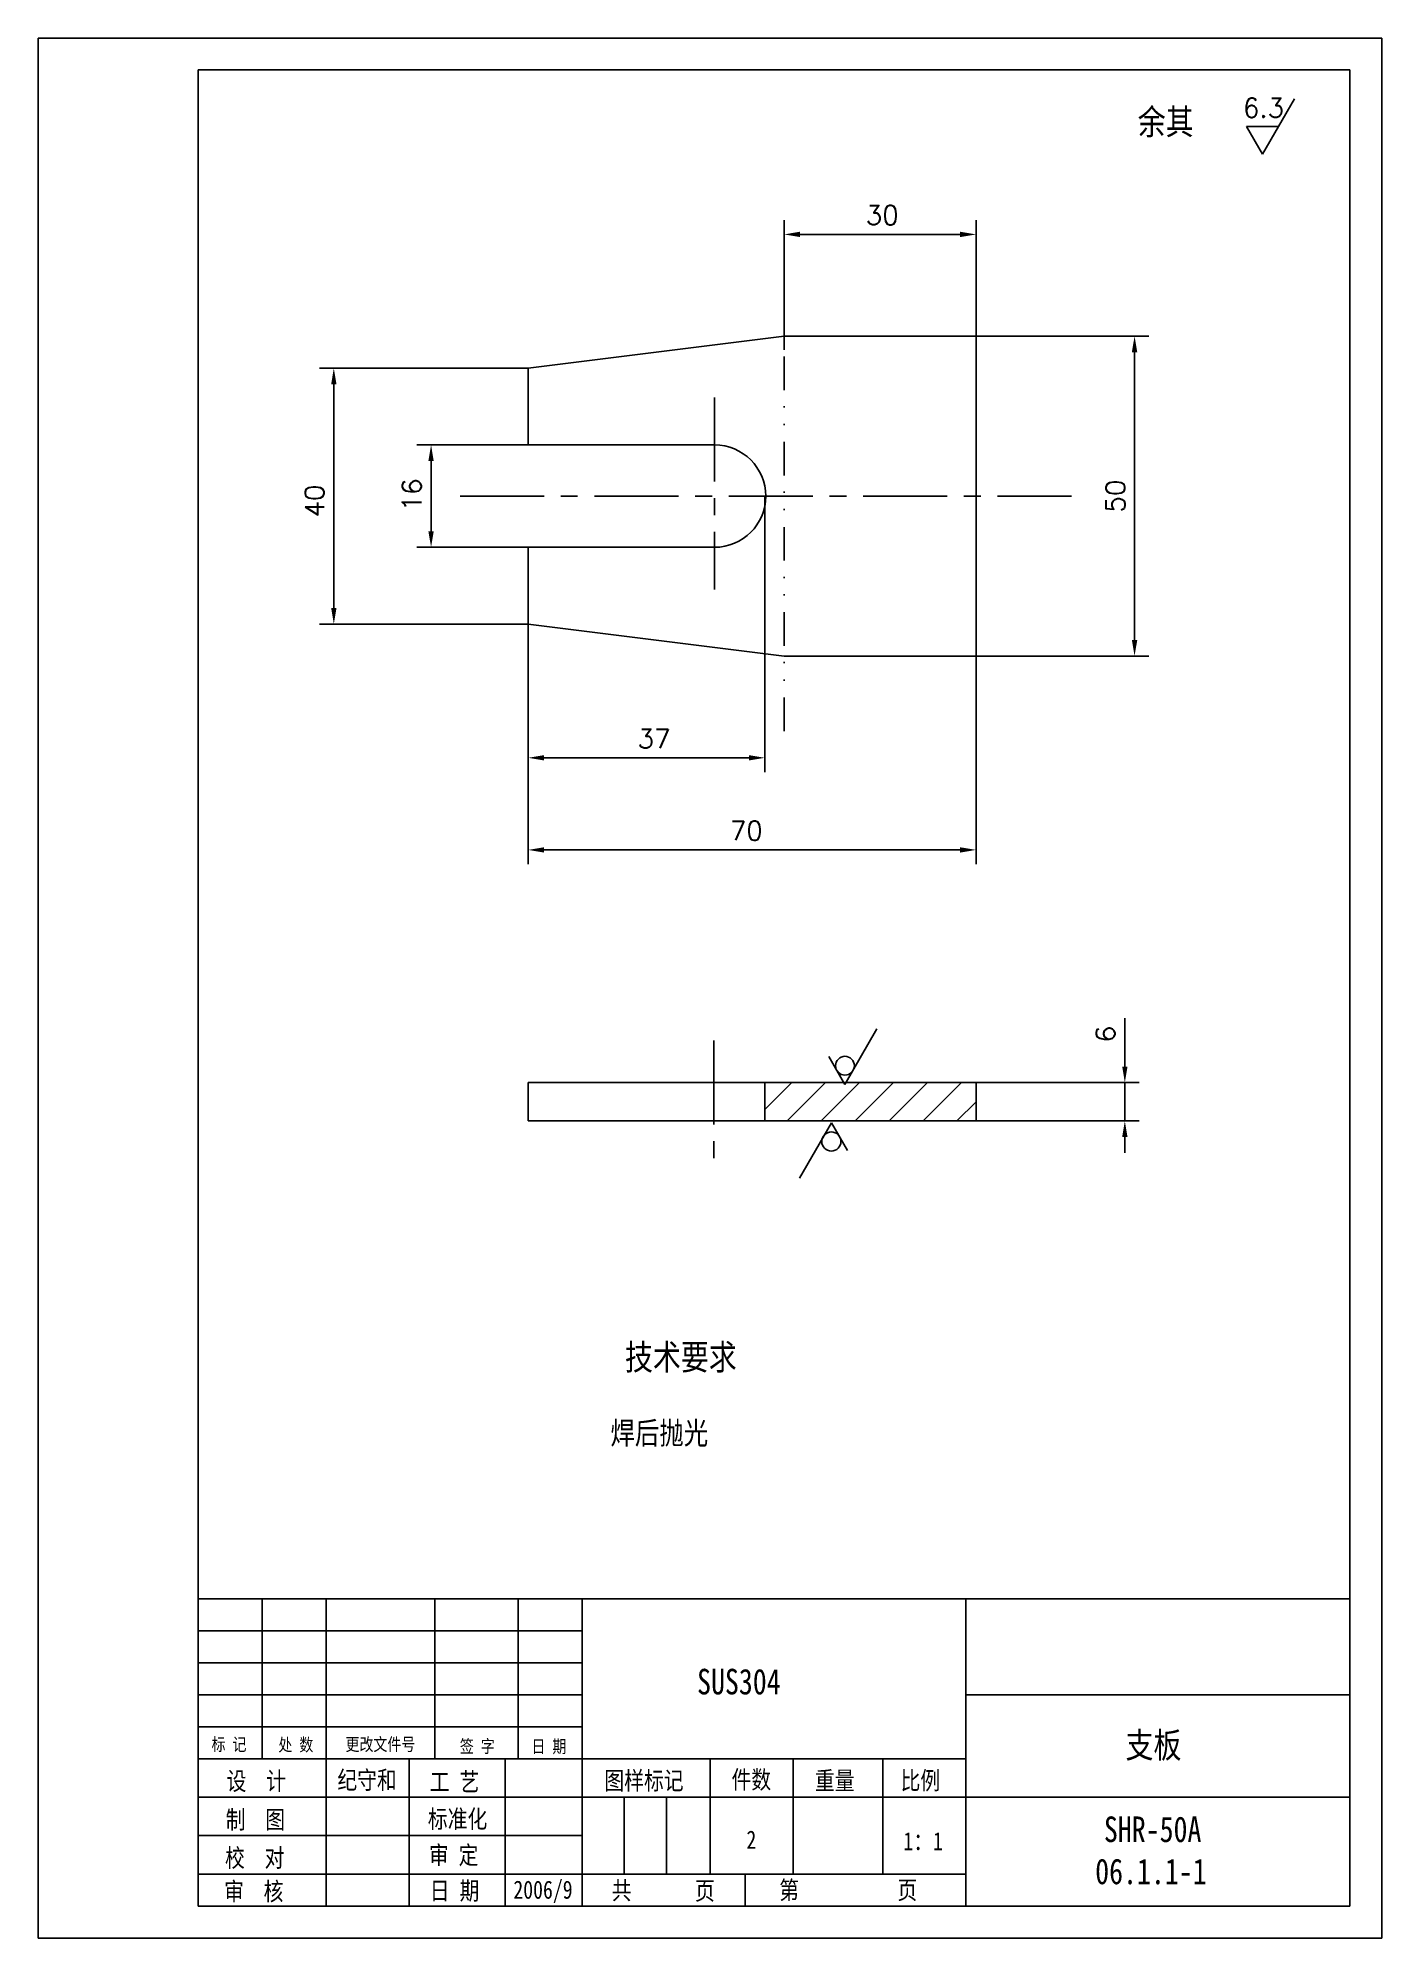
# Model space of a CAD drawing. Extents: x 346 to 556, y 136 to 433.
import ezdxf

# ---------------------------------------------------------------- set-up
doc = ezdxf.new("R2010")
doc.units = 0
doc.header["$LTSCALE"] = 10.5
doc.header["$MEASUREMENT"] = 0
doc.linetypes.add('CENTER', pattern=[2, 1.25, -0.25, 0.25, -0.25])
doc.linetypes.add('DIVIDE', pattern=[1.25, 0.5, -0.25, 0, -0.25, 0, -0.25])
doc.layers.get('0').update_dxf_attribs({"color": 2, "linetype": 'CONTINUOUS'})
doc.layers.get('DEFPOINTS').update_dxf_attribs({"linetype": 'CONTINUOUS'})
doc.layers.add('PART', color=3, linetype='CONTINUOUS')
doc.layers.add('SMPEN_THICK', color=7, linetype='CONTINUOUS')
doc.styles.add('HZDX', font='', dxfattribs={"width": 0.8, "height": 7.5})
doc.styles.get("Standard").update_dxf_attribs({"font": 'txt.shx', "height": 3, "bigfont": 'hzfs.shx'})
doc.styles.get('HZDX').set_extended_font_data('SimSun')
doc.dimstyles.get("Standard").update_dxf_attribs({"dimtxt": 0.18, "dimasz": 0.18, "dimexe": 0.18, "dimexo": 0.0625, "dimgap": 0.09, "dimtad": 0, "dimtih": 1, "dimtoh": 1, "dimdec": 4, "dimzin": 0, "dimdsep": 46, "dimtxsty": 'Standard', "dimcen": 0.09, "dimadec": 0, "dimazin": 0, "dimtfac": 1, "dimtdec": 4, "dimtofl": 0, "dimtmove": 0, "dimatfit": 3, "dimfxl": 1, "dimtolj": 1, "dimtzin": 0, "dimarcsym": 0})

# ---------------------------------------------------------------- blocks, each defined once
blk = doc.blocks.new('*D5')
at = {"color": 2, "linetype": 'ByBlock', "transparency": 16777216}
for p, q in [((472.01, 337.56), (472.01, 294.4)), ((435.01, 317.56), (435.01, 294.4)), ((437.51, 296.65), (469.51, 296.65))]:
    blk.add_line(p, q, dxfattribs=at)
for points in [[(437.51, 297.06), (437.51, 296.23), (435.01, 296.65)], [(469.51, 297.06), (469.51, 296.23), (472.01, 296.65)]]:
    blk.add_solid(points, dxfattribs=at)
at = {"layer": 'DEFPOINTS', "color": 0, "linetype": 'ByBlock', "transparency": 16777216}
for p in [(472.01, 337.56), (435.01, 317.56), (472.01, 296.65)]:
    blk.add_point(p, dxfattribs=at)
at = {"color": 2, "linetype": 'ByBlock', "transparency": 16777216, "insert": (454.7, 299.65), "char_height": 3, "attachment_point": 5}
blk.add_mtext('\\A1;37', dxfattribs=at)
blk = doc.blocks.new('*D6')
at = {"color": 2, "linetype": 'ByBlock', "transparency": 16777216}
for p, q in [((492.88, 386.04), (519.89, 386.04)), ((517.64, 383.54), (517.64, 338.54)), ((492.88, 336.04), (519.89, 336.04))]:
    blk.add_line(p, q, dxfattribs=at)
for points in [[(517.22, 383.54), (518.06, 383.54), (517.64, 386.04)], [(517.22, 338.54), (518.06, 338.54), (517.64, 336.04)]]:
    blk.add_solid(points, dxfattribs=at)
at = {"layer": 'DEFPOINTS', "color": 0, "linetype": 'ByBlock', "transparency": 16777216}
for p in [(492.88, 386.04), (492.88, 336.04), (517.64, 336.04)]:
    blk.add_point(p, dxfattribs=at)
at = {"color": 2, "linetype": 'ByBlock', "transparency": 16777216, "insert": (514.64, 361.04), "char_height": 3, "attachment_point": 5, "rotation": 90}
blk.add_mtext('\\A1;50', dxfattribs=at)
blk = doc.blocks.new('*D7')
at = {"color": 2, "linetype": 'ByBlock', "transparency": 16777216}
for p, q in [((422.88, 381.04), (390.27, 381.04)), ((392.52, 378.54), (392.52, 343.54)), ((422.88, 341.04), (390.27, 341.04))]:
    blk.add_line(p, q, dxfattribs=at)
for points in [[(392.11, 378.54), (392.94, 378.54), (392.52, 381.04)], [(392.11, 343.54), (392.94, 343.54), (392.52, 341.04)]]:
    blk.add_solid(points, dxfattribs=at)
at = {"layer": 'DEFPOINTS', "color": 0, "linetype": 'ByBlock', "transparency": 16777216}
for p in [(422.88, 381.04), (392.52, 341.04), (422.88, 341.04)]:
    blk.add_point(p, dxfattribs=at)
at = {"color": 2, "linetype": 'ByBlock', "transparency": 16777216, "insert": (389.52, 360.28), "char_height": 3, "attachment_point": 5, "rotation": 90}
blk.add_mtext('\\A1;40', dxfattribs=at)
blk = doc.blocks.new('*D8')
at = {"color": 2, "linetype": 'ByBlock', "transparency": 16777216}
for p, q in [((422.88, 341.04), (422.88, 303.49)), ((492.88, 336.04), (492.88, 303.49)), ((425.38, 305.74), (490.38, 305.74))]:
    blk.add_line(p, q, dxfattribs=at)
for points in [[(425.38, 306.15), (425.38, 305.32), (422.88, 305.74)], [(490.38, 306.15), (490.38, 305.32), (492.88, 305.74)]]:
    blk.add_solid(points, dxfattribs=at)
at = {"layer": 'DEFPOINTS', "color": 0, "linetype": 'ByBlock', "transparency": 16777216}
for p in [(422.88, 341.04), (492.88, 336.04), (492.88, 305.74)]:
    blk.add_point(p, dxfattribs=at)
at = {"color": 2, "linetype": 'ByBlock', "transparency": 16777216, "insert": (456.98, 308.74), "char_height": 3, "attachment_point": 5}
blk.add_mtext('\\A1;70', dxfattribs=at)
blk = doc.blocks.new('*D9')
at = {"color": 2, "linetype": 'ByBlock', "transparency": 16777216}
for p, q in [((462.88, 383.9), (462.88, 404.2)), ((492.88, 386.04), (492.88, 404.2)), ((465.38, 401.95), (490.38, 401.95))]:
    blk.add_line(p, q, dxfattribs=at)
for points in [[(465.38, 402.37), (465.38, 401.53), (462.88, 401.95)], [(490.38, 402.37), (490.38, 401.53), (492.88, 401.95)]]:
    blk.add_solid(points, dxfattribs=at)
at = {"layer": 'DEFPOINTS', "color": 0, "linetype": 'ByBlock', "transparency": 16777216}
for p in [(492.88, 401.95), (462.88, 383.9), (492.88, 386.04)]:
    blk.add_point(p, dxfattribs=at)
at = {"color": 2, "linetype": 'ByBlock', "transparency": 16777216, "insert": (478.21, 404.95), "char_height": 3, "attachment_point": 5}
blk.add_mtext('\\A1;30', dxfattribs=at)
blk = doc.blocks.new('*D10')
at = {"color": 2, "linetype": 'ByBlock', "transparency": 16777216}
for p, q in [((516.12, 271.87), (516.12, 279.45)), ((492.88, 269.37), (518.37, 269.37)), ((516.12, 263.37), (516.12, 269.37)), ((492.88, 263.37), (518.37, 263.37)), ((516.12, 260.87), (516.12, 258.37))]:
    blk.add_line(p, q, dxfattribs=at)
for points in [[(515.71, 271.87), (516.54, 271.87), (516.12, 269.37)], [(515.71, 260.87), (516.54, 260.87), (516.12, 263.37)]]:
    blk.add_solid(points, dxfattribs=at)
at = {"layer": 'DEFPOINTS', "color": 0, "linetype": 'ByBlock', "transparency": 16777216}
for p in [(492.88, 269.37), (492.88, 263.37), (516.12, 263.37)]:
    blk.add_point(p, dxfattribs=at)
at = {"color": 2, "linetype": 'ByBlock', "transparency": 16777216, "insert": (513.12, 276.95), "char_height": 3, "attachment_point": 5, "rotation": 90}
blk.add_mtext('\\A1;6', dxfattribs=at)
blk = doc.blocks.new('*D11')
at = {"layer": 'DEFPOINTS', "color": 0, "transparency": 16777216}
for p in [(422.88, 369.04), (407.72, 353.04), (422.88, 353.04)]:
    blk.add_point(p, dxfattribs=at)
at = {"layer": 'SMPEN_THICK', "color": 2, "lineweight": -2, "transparency": 16777216}
for p, q in [((422.88, 369.04), (405.47, 369.04)), ((407.72, 366.54), (407.72, 355.54)), ((422.88, 353.04), (405.47, 353.04))]:
    blk.add_line(p, q, dxfattribs=at)
at = {"layer": 'SMPEN_THICK', "color": 2, "transparency": 16777216}
for points in [[(407.3, 366.54), (408.13, 366.54), (407.72, 369.04)], [(407.3, 355.54), (408.13, 355.54), (407.72, 353.04)]]:
    blk.add_solid(points, dxfattribs=at)
at = {"layer": 'SMPEN_THICK', "color": 2, "transparency": 16777216, "insert": (404.72, 361.23), "char_height": 3, "attachment_point": 5, "rotation": 90}
blk.add_mtext('\\A1;16', dxfattribs=at)

msp = doc.modelspace()

# ---------------------------------------------------------------- hatches: boundary and pattern name
at = {"layer": 'SMPEN_THICK'}
h = msp.add_hatch(dxfattribs=at)
h.set_pattern_fill('ANSI31', color=256, scale=30, style=0)
h.set_pattern_definition([(45, (-12.1326, 0), (-2.65165, 2.65165), [])])
h.paths.add_polyline_path([(492.87811, 263.37155), (492.87811, 269.37155), (459.87811, 269.37155), (459.87811, 263.37155)])

# ---------------------------------------------------------------- linework, layer by layer
at = {"layer": 'PART', "color": 6, "linetype": 'Continuous'}
for p, q in [((346.30103, 432.65178), (556.30103, 432.65178)), ((556.30103, 432.65178), (556.30103, 135.65178)), ((556.30103, 135.65178), (346.30103, 135.65178))]:
    msp.add_line(p, q, dxfattribs=at)
at = {"layer": 'PART', "color": 5, "linetype": 'Continuous'}
for p, q in [((371.30103, 427.65178), (551.30103, 427.65178)), ((551.30103, 427.65178), (551.30103, 140.65178)), ((371.30103, 188.65178), (371.30103, 140.65178)), ((551.30103, 140.65178), (371.30103, 140.65178))]:
    msp.add_line(p, q, dxfattribs=at)
at = {"layer": 'PART', "linetype": 'Continuous'}
for p, q in [((381.30103, 188.65178), (381.30103, 163.65178)), ((391.30103, 188.65178), (391.30103, 140.65178)), ((408.30103, 188.65178), (408.30103, 163.65178)), ((421.30103, 188.65178), (421.30103, 163.65178)), ((431.30103, 188.65178), (431.30103, 140.65178)), ((491.30103, 188.65178), (491.30103, 140.65178)), ((551.30103, 173.65178), (491.30103, 173.65178)), ((404.30103, 163.65178), (404.30103, 140.65178)), ((419.30103, 163.65178), (419.30103, 140.65178)), ((451.30103, 163.65178), (451.30103, 145.65178)), ((464.30103, 163.65178), (464.30103, 145.65178)), ((478.30103, 163.65178), (478.30103, 145.65178)), ((437.90103, 157.65178), (437.90103, 145.65178)), ((444.50103, 157.65178), (444.50103, 145.65178)), ((551.30103, 157.65178), (491.30103, 157.65178)), ((456.7788, 145.65178), (456.7788, 140.65178))]:
    msp.add_line(p, q, dxfattribs=at)
at = {"layer": 'SMPEN_THICK', "color": 6}
msp.add_line((346.30103, 135.65178), (346.30103, 432.65178), dxfattribs=at)
at = {"layer": 'SMPEN_THICK', "color": 5}
for p, q in [((371.30103, 188.65178), (371.30103, 427.65178)), ((422.87811, 381.04095), (462.87811, 386.04095)), ((492.87811, 386.04095), (462.87811, 386.04095)), ((492.87811, 386.04095), (492.87811, 336.04095)), ((422.87811, 381.04095), (422.87811, 369.04095)), ((422.87811, 369.04095), (452.01071, 369.04095)), ((422.87811, 353.04095), (452.01071, 353.04095)), ((422.87811, 353.04095), (422.87811, 341.04095)), ((422.87811, 341.04095), (462.87811, 336.04095)), ((492.87811, 336.04095), (462.87811, 336.04095)), ((422.87811, 269.37155), (492.87811, 269.37155)), ((422.87811, 269.37155), (422.87811, 263.37155)), ((459.87811, 269.37155), (459.87811, 263.37155)), ((492.87811, 269.37155), (492.87811, 263.37155)), ((422.87811, 263.37155), (492.87811, 263.37155)), ((551.30103, 188.65178), (371.30103, 188.65178))]:
    msp.add_line(p, q, dxfattribs=at)
at = {"layer": 'SMPEN_THICK'}
for p, q in [((542.63837, 423.14829), (537.63837, 414.48803)), ((537.63837, 414.48803), (535.13837, 418.81816)), ((535.13837, 418.81816), (540.13837, 418.81816)), ((477.36741, 277.75082), (472.36741, 269.09056)), ((472.36741, 269.09056), (469.86741, 273.42069)), ((465.2907, 254.4133), (470.2907, 263.07356)), ((470.2907, 263.07356), (472.7907, 258.74343)), ((431.30103, 183.65178), (371.30103, 183.65178)), ((431.30103, 178.65178), (371.30103, 178.65178)), ((431.30103, 173.65178), (371.30103, 173.65178)), ((431.30103, 168.65178), (371.30103, 168.65178)), ((491.30103, 163.65178), (371.30103, 163.65178)), ((491.30103, 157.65178), (371.30103, 157.65178)), ((431.30103, 151.65178), (371.30103, 151.65178)), ((491.30103, 145.65178), (371.30103, 145.65178))]:
    msp.add_line(p, q, dxfattribs=at)
at = {"layer": 'SMPEN_THICK', "color": 6, "linetype": 'DIVIDE'}
msp.add_line((462.87811, 396.18546), (462.87811, 324.14895), dxfattribs=at)
at = {"layer": 'SMPEN_THICK', "color": 3, "linetype": 'CENTER'}
for p, q in [((452.01071, 376.44602), (452.01071, 346.4429)), ((412.23869, 361.04095), (507.78267, 361.04095)), ((451.87814, 275.94505), (451.87814, 256.49238))]:
    msp.add_line(p, q, dxfattribs=at)
at = {"layer": 'SMPEN_THICK'}
for centre, radius in [((472.39188, 272.00506), 1.46779), ((470.26624, 260.15906), 1.4966)]:
    msp.add_circle(centre, radius, dxfattribs=at)
at = {"layer": 'SMPEN_THICK', "color": 5}
msp.add_arc((452.01071, 361.04095), 8, 270, 90, dxfattribs=at)

# ---------------------------------------------------------------- texts
at = {"layer": 'SMPEN_THICK', "style": 'HZDX', "width": 0.8}
for s, height, p in [('SUS304', 4, (449.28034, 173.7293)), ('标 记', 2, (373.41785, 164.92232)), ('处 数', 2, (383.86005, 164.85827)), ('更改文件号', 2, (394.34956, 164.92321)), ('签 字', 2, (412.21354, 164.61907)), ('日 期', 2, (423.40237, 164.59729)), ('支板', 4, (516.22933, 163.80577)), ('设  计', 2.835, (375.77433, 158.77083)), ('纪守和', 2.835, (393.07348, 158.92796)), ('工 艺', 2.835, (407.51607, 158.64147)), ('图样标记', 2.835, (434.79808, 158.83978)), ('件数', 2.835, (454.66907, 158.9884)), ('重量', 2.835, (467.70016, 158.84021)), ('比例', 2.835, (481.08575, 158.8587)), ('制  图', 2.835, (375.62607, 152.73889)), ('标准化', 2.835, (407.21955, 152.85028)), ('SHR-50A', 4, (512.849, 150.64742)), ('2', 2.835, (456.98895, 149.60525)), ('1：1', 2.835, (481.51117, 149.37034)), ('校  对', 2.835, (375.5242, 146.76006)), ('审 定', 2.835, (407.3863, 147.1886)), ('06.1.1-1', 4, (511.4895, 144.06217)), ('审  核', 2.835, (375.37594, 141.5272)), ('日 期', 2.835, (407.52232, 141.63192)), ('2006/9', 2.835, (420.57531, 141.78905)), ('共', 2.835, (435.95104, 141.68389)), ('页', 2.835, (448.95902, 141.61904)), ('第', 2.835, (462.11868, 141.72086)), ('页', 2.835, (480.58402, 141.72086))]:
    msp.add_text(s, height=height, dxfattribs=at).set_placement(p)
at = {"layer": 'SMPEN_THICK', "attachment_point": 1, "style": 'HZDX'}
for s, insert, char_height, width in [('余其', (518.14174, 421.55219), 4, 17.4444), ('技术要求', (438.0204, 228.46124), 4, 116.776), ('焊后抛光', (435.74554, 216.33967), 3.5, 84.928)]:
    msp.add_mtext(s, dxfattribs=dict(at, insert=insert, char_height=char_height, width=width))
at = {"layer": 'SMPEN_THICK', "insert": (534.58017, 423.24881), "char_height": 3, "width": 11.4219, "attachment_point": 1}
msp.add_mtext('6.3', dxfattribs=at)

# ---------------------------------------------------------------- dimensions: what is measured, and where the dimension line sits
at = {"layer": 'SMPEN_THICK'}
for base, p1, p2, picture, middle in [((492.87811, 401.95126), (462.87811, 383.89809), (492.87811, 386.04095), '*D9', (478.20953, 401.95126)), ((492.87811, 305.73627), (422.87811, 341.04095), (492.87811, 336.04095), '*D8', (456.97753, 305.73627))]:
    dim = msp.add_linear_dim(base=base, p1=p1, p2=p2, dimstyle='Standard', override={"dimtxt": 5, "dimasz": 2.5, "dimexe": 2.25, "dimexo": 0, "dimgap": 1.5, "dimtad": 1, "dimtih": 0, "dimtoh": 0, "dimzin": 8, "dimclrd": 2, "dimclre": 2, "dimclrt": 2, "dimtm": 0.115, "dimtfac": 0.66667, "dimtofl": 1, "dimatfit": 1, "dimtvp": 5, "dimtzin": 8}, dxfattribs=at)
    dim.commit()
    dim.dimension.update_dxf_attribs({"geometry": picture, "text_midpoint": middle, "dimtype": 160})
for base, p1, p2, picture, middle in [((517.64038, 336.04095), (492.87811, 386.04095), (492.87811, 336.04095), '*D6', (517.64038, 361.04095)), ((392.52326, 341.04095), (422.87811, 381.04095), (422.87811, 341.04095), '*D7', (392.52326, 360.28335)), ((407.71812, 353.04095), (422.87811, 369.04095), (422.87811, 353.04095), '*D11', (407.71812, 361.23293)), ((516.12381, 263.37155), (492.87811, 269.37155), (492.87811, 263.37155), '*D10', (516.12381, 276.94753))]:
    dim = msp.add_linear_dim(base=base, p1=p1, p2=p2, angle=90, dimstyle='Standard', override={"dimtxt": 5, "dimasz": 2.5, "dimexe": 2.25, "dimexo": 0, "dimgap": 1.5, "dimtad": 1, "dimtih": 0, "dimtoh": 0, "dimzin": 8, "dimclrd": 2, "dimclre": 2, "dimclrt": 2, "dimtm": 0.115, "dimtfac": 0.66667, "dimtofl": 1, "dimatfit": 1, "dimtvp": 5, "dimtzin": 8}, dxfattribs=at)
    dim.commit()
    dim.dimension.update_dxf_attribs({"geometry": picture, "text_midpoint": middle, "dimtype": 160})
dim = msp.add_linear_dim(base=(459.87811, 320.13064), p1=(422.87811, 341.04095), p2=(459.87811, 361.04095), dimstyle='Standard', override={"dimtxt": 5, "dimasz": 2.5, "dimexe": 2.25, "dimexo": 0, "dimgap": 1.5, "dimtad": 1, "dimtih": 0, "dimtoh": 0, "dimzin": 8, "dimclrd": 2, "dimclre": 2, "dimclrt": 2, "dimtm": 0.115, "dimtfac": 0.66667, "dimtofl": 1, "dimatfit": 1, "dimtvp": 5, "dimtzin": 8}, dxfattribs=at)
dim.commit()
dim.dimension.update_dxf_attribs({"geometry": '*D5', "text_midpoint": (442.57011, 320.13064), "dimtype": 160, "insert": (-12.13257, 23.48555)})

doc.saveas('drawing.dxf')
